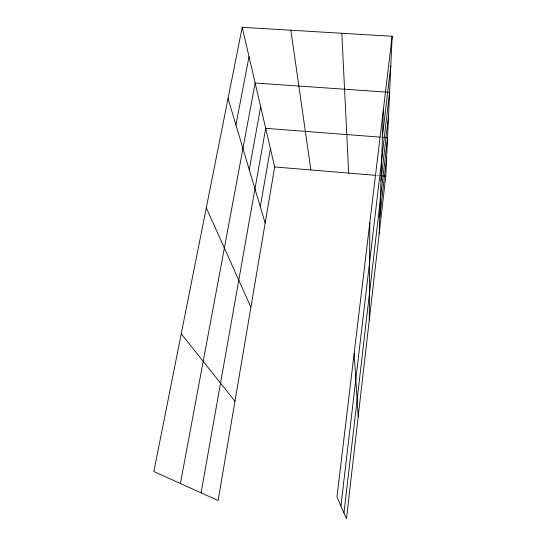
<?xml version="1.0" encoding="UTF-8"?>
<svg xmlns="http://www.w3.org/2000/svg" width="546" height="546" viewBox="0 0 546 546"><rect width="100%" height="100%" fill="white"/><g stroke="black" fill="none" stroke-linecap="round" stroke-linejoin="round"><path stroke-width="0.41" stroke-dasharray="2.73 2.05" d="M376.494 175.437L379.026 175.641"/><path stroke-width="0.82" d="M369.28 319.956L369.813 222.748M379.183 233.688L383.36 109.712M392.158 36.275L336.971 496.84L346.471 518.7L385.783 176.208L392.158 36.275L242.206 27.3L153.842 471.532L218.127 500.518L274.672 166.946L242.206 27.3M380.965 180.787L388.52 116.155M343.973 512.947L387.537 137.708L381.593 137.251M379.723 217.567L386.616 157.855M340.922 505.924L389.605 92.335L255.159 83.026L180.398 483.503M382.466 136.138L390.806 65.868M260.299 206.777L270.386 148.526M201.092 492.833L265.697 128.337L379.893 137.114M249.256 169.697L260.688 106.791M235.913 124.897L249.037 56.675M274.672 166.946L375.655 175.362M380.719 175.785L385.783 176.208M181.238 333.797L234.957 401.214M206.299 207.801L250.894 307.2M228.044 98.492L265.158 223.068M290.854 30.214L310.879 169.963M354.156 353.453L358.196 416.516M341.83 33.265L348.648 173.109"/></g></svg>
